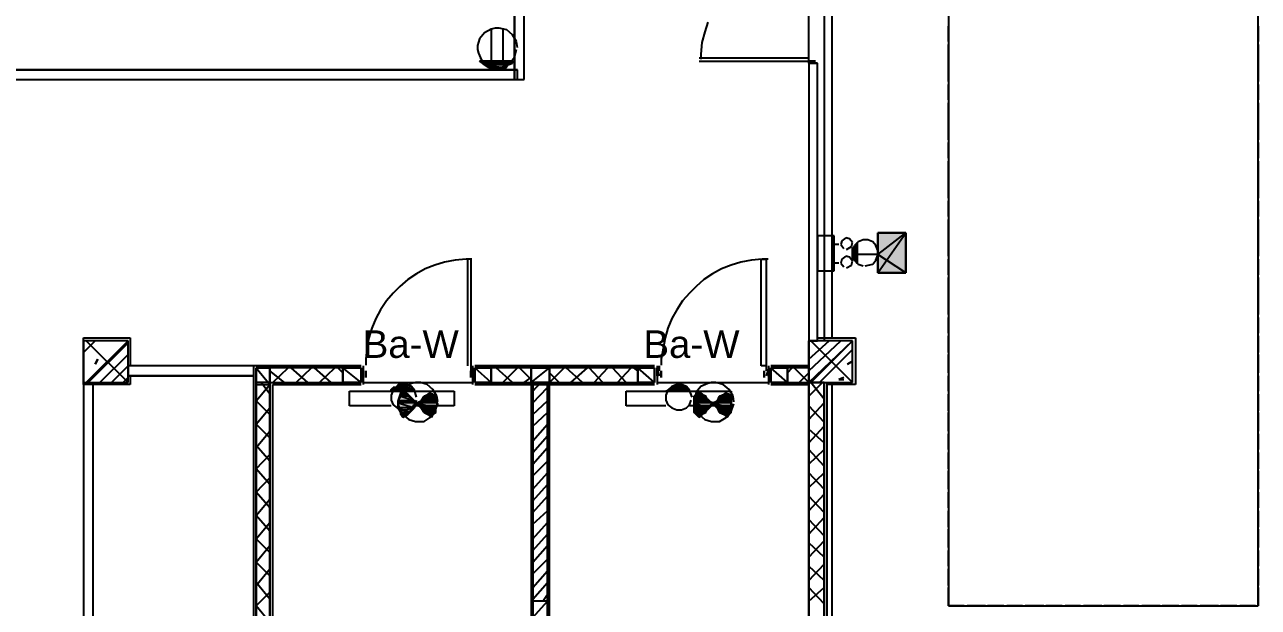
# Model space of a CAD drawing. Header units: millimetres. Extents: x 5 to 415, y 48 to 251.
# Drawn here: x 169.06 to 191.47, y 82.58 to 93.16 of the extents above; entities that cross this region are included whole.
import ezdxf

# ---------------------------------------------------------------- set-up
doc = ezdxf.new("R2010")
doc.units = ezdxf.units.MM
for name, color, linetype in [('H', 7, 'Continuous'), ('P', 7, 'Continuous'), ('T', 7, 'Continuous')]:
    doc.layers.add(name, color=color, linetype=linetype)

msp = doc.modelspace()

# ---------------------------------------------------------------- hatches: boundary and pattern name
at = {"layer": 'H', "linetype": 'Continuous'}
for points in [[(177.377, 92.463), (177.341, 92.498), (177.923, 92.498), (177.923, 92.463), (177.377, 92.463)], [(177.412, 92.41), (177.377, 92.463), (177.923, 92.463), (177.835, 92.41), (177.412, 92.41)], [(177.5, 92.375), (177.412, 92.41), (177.835, 92.41), (177.8, 92.375), (177.5, 92.375)], [(177.624, 92.34), (177.535, 92.375), (177.765, 92.375), (177.677, 92.34), (177.624, 92.34)], [(184.573, 88.653), (184.573, 89.376), (185.085, 89.376), (185.085, 88.653), (184.573, 88.653)], [(184.115, 88.9), (184.115, 89.112), (184.15, 89.112), (184.15, 88.865), (184.115, 88.9)], [(184.185, 88.812), (184.15, 88.865), (184.15, 89.112), (184.185, 89.165), (184.185, 88.812)], [(175.719, 86.536), (175.772, 86.572), (176.071, 86.572), (176.107, 86.536), (175.719, 86.536)], [(175.719, 86.483), (175.719, 86.536), (176.107, 86.536), (176.107, 86.483), (175.719, 86.483)], [(175.807, 86.572), (175.86, 86.607), (175.983, 86.607), (176.018, 86.572), (175.807, 86.572)], [(180.71, 86.483), (180.763, 86.536), (181.098, 86.536), (181.151, 86.483), (180.71, 86.483)], [(180.763, 86.536), (180.799, 86.572), (181.098, 86.572), (181.098, 86.536), (180.763, 86.536)], [(180.852, 86.572), (180.887, 86.607), (181.01, 86.607), (181.063, 86.572), (180.852, 86.572)], [(175.86, 86.325), (175.895, 86.395), (176.071, 86.395), (176.142, 86.325), (175.86, 86.325)], [(175.86, 86.272), (175.86, 86.325), (176.142, 86.325), (176.195, 86.272), (175.86, 86.272)], [(175.895, 86.448), (175.93, 86.483), (176.018, 86.448), (175.895, 86.448)], [(175.895, 86.395), (175.895, 86.448), (176.018, 86.448), (176.071, 86.395), (175.895, 86.395)], [(176.195, 86.272), (176.283, 86.325), (176.53, 86.325), (176.565, 86.272), (176.195, 86.272)], [(176.283, 86.325), (176.318, 86.395), (176.53, 86.395), (176.53, 86.325), (176.283, 86.325)], [(176.318, 86.395), (176.407, 86.448), (176.477, 86.448), (176.53, 86.395), (176.318, 86.395)], [(176.407, 86.448), (176.442, 86.483), (176.477, 86.448), (176.407, 86.448)], [(181.222, 86.395), (181.275, 86.448), (181.363, 86.448), (181.434, 86.395), (181.222, 86.395)], [(181.222, 86.325), (181.222, 86.395), (181.434, 86.395), (181.487, 86.325), (181.222, 86.325)], [(181.222, 86.272), (181.222, 86.325), (181.487, 86.325), (181.557, 86.272), (181.222, 86.272)], [(181.275, 86.448), (181.31, 86.483), (181.363, 86.448), (181.275, 86.448)], [(181.557, 86.272), (181.645, 86.325), (181.91, 86.325), (181.91, 86.272), (181.557, 86.272)], [(181.645, 86.325), (181.698, 86.395), (181.91, 86.395), (181.91, 86.325), (181.645, 86.325)], [(181.698, 86.395), (181.769, 86.448), (181.857, 86.448), (181.91, 86.395), (181.698, 86.395)], [(181.769, 86.448), (181.822, 86.483), (181.857, 86.448), (181.769, 86.448)], [(175.86, 86.201), (175.86, 86.272), (176.195, 86.272), (176.142, 86.201), (175.86, 86.201)], [(175.895, 86.113), (175.86, 86.201), (176.142, 86.201), (176.071, 86.113), (175.895, 86.113)], [(175.895, 86.06), (175.895, 86.113), (176.071, 86.113), (176.018, 86.06), (175.895, 86.06)], [(175.93, 86.025), (175.895, 86.06), (176.018, 86.06), (175.93, 86.025)], [(176.283, 86.201), (176.195, 86.272), (176.565, 86.272), (176.53, 86.201), (176.283, 86.201)], [(176.318, 86.113), (176.283, 86.201), (176.53, 86.201), (176.53, 86.113), (176.318, 86.113)], [(176.442, 86.025), (176.407, 86.06), (176.318, 86.113), (176.477, 86.06), (176.442, 86.025)], [(176.477, 86.06), (176.318, 86.113), (176.53, 86.113), (176.477, 86.06)], [(181.222, 86.201), (181.222, 86.272), (181.557, 86.272), (181.487, 86.201), (181.222, 86.201)], [(181.222, 86.113), (181.222, 86.201), (181.487, 86.201), (181.434, 86.113), (181.222, 86.113)], [(181.275, 86.06), (181.222, 86.113), (181.434, 86.113), (181.363, 86.06), (181.275, 86.06)], [(181.31, 86.025), (181.275, 86.06), (181.363, 86.06), (181.31, 86.025)], [(181.645, 86.201), (181.557, 86.272), (181.91, 86.272), (181.91, 86.201), (181.645, 86.201)], [(181.698, 86.113), (181.645, 86.201), (181.91, 86.201), (181.91, 86.113), (181.698, 86.113)], [(181.822, 86.025), (181.769, 86.06), (181.698, 86.113), (181.857, 86.06), (181.822, 86.025)], [(181.857, 86.06), (181.698, 86.113), (181.91, 86.113), (181.857, 86.06)]]:
    msp.add_hatch(color=256, dxfattribs=at).paths.add_polyline_path(points)

# ---------------------------------------------------------------- linework, layer by layer
at = {"layer": 'P'}
for points in [[(177.959, 103.258), (177.959, 92.163)], [(177.959, 92.163), (177.959, 103.258)], [(178.135, 92.163), (178.135, 103.293)], [(178.135, 92.163), (178.135, 103.258)], [(183.586, 101.477), (183.586, 87.418)], [(183.727, 87.471), (183.727, 101.441)], [(185.843, 99.836), (185.843, 82.603)], [(191.47, 82.603), (191.47, 99.836)], [(183.303, 92.463), (183.303, 96.485)], [(177.412, 93.01), (177.324, 92.904)], [(177.412, 93.01), (177.324, 92.904)], [(177.535, 93.08), (177.412, 93.01)], [(177.535, 93.08), (177.412, 93.01)], [(177.606, 93.098), (177.535, 93.08)], [(177.606, 93.098), (177.535, 93.08)], [(177.535, 93.063), (177.535, 92.498)], [(177.677, 93.098), (177.606, 93.098)], [(177.677, 93.098), (177.606, 93.098)], [(177.818, 93.063), (177.677, 93.098)], [(177.818, 93.063), (177.677, 93.098)], [(177.747, 93.063), (177.747, 92.498)], [(177.923, 92.975), (177.818, 93.063)], [(177.923, 92.975), (177.818, 93.063)], [(181.416, 93.028), (181.363, 92.833)], [(181.469, 93.204), (181.416, 93.028)], [(185.843, 92.922), (185.843, 93.133)], [(185.843, 92.851), (185.843, 93.063)], [(191.47, 93.133), (191.47, 92.922)], [(191.47, 93.063), (191.47, 92.851)], [(177.324, 92.904), (177.288, 92.781)], [(177.324, 92.904), (177.288, 92.781)], [(177.288, 92.781), (177.288, 92.71)], [(177.288, 92.781), (177.288, 92.71)], [(177.994, 92.851), (177.923, 92.975)], [(177.994, 92.851), (177.923, 92.975)], [(178.012, 92.745), (177.994, 92.851)], [(178.012, 92.745), (177.994, 92.851)], [(181.363, 92.833), (181.345, 92.622)], [(185.843, 92.551), (185.843, 92.798)], [(191.47, 92.798), (191.47, 92.551)], [(177.288, 92.71), (177.306, 92.639)], [(177.288, 92.71), (177.306, 92.639)], [(177.306, 92.639), (177.359, 92.516)], [(177.306, 92.639), (177.359, 92.516)], [(177.871, 92.463), (177.959, 92.569)], [(177.871, 92.463), (177.959, 92.569)], [(177.959, 92.569), (177.994, 92.71)], [(177.959, 92.569), (177.994, 92.71)], [(181.345, 92.622), (181.345, 92.534)], [(185.843, 92.463), (185.843, 92.71)], [(191.47, 92.71), (191.47, 92.463)], [(178.012, 92.34), (164.747, 92.34)], [(164.747, 92.34), (178.012, 92.34)], [(177.923, 92.498), (177.324, 92.498)], [(177.324, 92.498), (177.923, 92.463)], [(177.324, 92.498), (177.923, 92.463)], [(177.377, 92.463), (177.324, 92.498)], [(177.923, 92.498), (177.324, 92.498)], [(177.341, 92.551), (177.43, 92.445)], [(177.359, 92.516), (177.465, 92.428)], [(177.359, 92.516), (177.465, 92.428)], [(177.923, 92.463), (177.377, 92.463)], [(177.923, 92.463), (177.377, 92.463)], [(177.377, 92.463), (177.835, 92.428)], [(177.377, 92.463), (177.835, 92.428)], [(177.412, 92.428), (177.377, 92.463)], [(177.835, 92.428), (177.412, 92.428)], [(177.835, 92.428), (177.412, 92.428)], [(177.412, 92.428), (177.8, 92.375)], [(177.412, 92.428), (177.8, 92.375)], [(177.5, 92.375), (177.412, 92.428)], [(177.43, 92.445), (177.518, 92.41)], [(177.465, 92.428), (177.606, 92.375)], [(177.465, 92.428), (177.606, 92.375)], [(177.8, 92.375), (177.5, 92.375)], [(177.8, 92.375), (177.5, 92.375)], [(177.5, 92.375), (177.747, 92.375)], [(177.5, 92.375), (177.747, 92.375)], [(177.535, 92.375), (177.5, 92.375)], [(177.518, 92.41), (177.606, 92.375)], [(177.747, 92.375), (177.535, 92.375)], [(177.747, 92.375), (177.535, 92.375)], [(177.535, 92.375), (177.659, 92.34)], [(177.535, 92.375), (177.659, 92.34)], [(177.624, 92.34), (177.535, 92.375)], [(177.606, 92.375), (177.677, 92.375)], [(177.606, 92.375), (177.677, 92.375)], [(177.606, 92.375), (177.694, 92.375)], [(177.659, 92.34), (177.624, 92.34)], [(177.659, 92.34), (177.747, 92.375)], [(177.677, 92.375), (177.747, 92.393)], [(177.677, 92.375), (177.747, 92.393)], [(177.694, 92.375), (177.782, 92.41)], [(177.747, 92.393), (177.871, 92.463)], [(177.747, 92.393), (177.871, 92.463)], [(177.747, 92.375), (177.8, 92.375)], [(177.782, 92.41), (177.853, 92.445)], [(177.8, 92.375), (177.835, 92.428)], [(177.835, 92.428), (177.923, 92.463)], [(177.853, 92.445), (177.923, 92.516)], [(177.923, 92.463), (177.923, 92.498)], [(178.012, 92.163), (178.012, 92.34)], [(183.303, 92.551), (181.31, 92.551)], [(181.31, 92.498), (183.303, 92.498)], [(183.374, 92.498), (183.303, 92.498)], [(183.303, 92.463), (183.303, 87.418)], [(183.303, 92.463), (183.303, 87.418)], [(183.462, 92.463), (183.303, 92.463)], [(183.303, 92.463), (183.462, 92.463)], [(183.462, 92.463), (183.303, 92.463)], [(183.462, 92.463), (183.303, 92.463)], [(183.303, 92.463), (183.462, 92.463)], [(183.462, 92.463), (183.303, 92.463)], [(183.303, 92.463), (183.462, 92.463)], [(183.303, 92.463), (183.374, 92.463)], [(183.303, 92.463), (183.462, 92.463)], [(183.427, 92.498), (183.339, 92.498)], [(183.462, 87.418), (183.462, 92.463)], [(183.462, 87.418), (183.462, 92.463)], [(185.843, 92.216), (185.843, 92.463)], [(185.843, 92.128), (185.843, 92.375)], [(191.47, 92.463), (191.47, 92.216)], [(191.47, 92.375), (191.47, 92.128)], [(164.747, 92.163), (178.012, 92.163)], [(164.747, 92.163), (178.012, 92.163)], [(178.012, 92.163), (178.135, 92.163)], [(185.843, 91.863), (185.843, 92.075)], [(185.843, 91.793), (185.843, 92.004)], [(191.47, 92.075), (191.47, 91.863)], [(191.47, 92.004), (191.47, 91.793)], [(185.843, 91.493), (185.843, 91.74)], [(191.47, 91.74), (191.47, 91.493)], [(185.843, 91.405), (185.843, 91.652)], [(191.47, 91.652), (191.47, 91.405)], [(185.843, 91.158), (185.843, 91.405)], [(185.843, 91.07), (185.843, 91.317)], [(191.47, 91.405), (191.47, 91.158)], [(191.47, 91.317), (191.47, 91.07)], [(185.843, 90.805), (185.843, 91.017)], [(191.47, 91.017), (191.47, 90.805)], [(185.843, 90.734), (185.843, 90.946)], [(191.47, 90.946), (191.47, 90.734)], [(185.843, 90.435), (185.843, 90.682)], [(185.843, 90.346), (185.843, 90.593)], [(191.47, 90.682), (191.47, 90.435)], [(191.47, 90.593), (191.47, 90.346)], [(185.843, 90.099), (185.843, 90.346)], [(191.47, 90.346), (191.47, 90.099)], [(185.843, 90.011), (185.843, 90.258)], [(191.47, 90.258), (191.47, 90.011)], [(185.843, 89.747), (185.843, 89.958)], [(185.843, 89.676), (185.843, 89.888)], [(191.47, 89.958), (191.47, 89.747)], [(191.47, 89.888), (191.47, 89.676)], [(185.843, 89.376), (185.843, 89.623)], [(185.843, 89.288), (185.843, 89.535)], [(191.47, 89.623), (191.47, 89.376)], [(191.47, 89.535), (191.47, 89.288)], [(183.762, 89.323), (183.462, 89.323)], [(183.462, 89.323), (183.462, 88.688)], [(183.762, 88.688), (183.762, 89.323)], [(183.903, 89.235), (183.885, 89.165)], [(183.974, 89.288), (183.903, 89.235)], [(184.044, 89.27), (183.974, 89.288)], [(184.097, 89.2), (184.044, 89.27)], [(184.079, 89.129), (184.097, 89.2)], [(184.203, 89.218), (184.132, 89.147)], [(184.203, 89.218), (184.132, 89.147)], [(184.185, 88.829), (184.185, 89.2)], [(184.185, 89.2), (184.185, 88.829)], [(184.185, 89.2), (184.185, 88.829)], [(184.185, 89.165), (184.185, 89.2)], [(184.291, 89.253), (184.203, 89.218)], [(184.291, 89.253), (184.203, 89.218)], [(184.379, 89.253), (184.291, 89.253)], [(184.379, 89.253), (184.291, 89.253)], [(184.468, 89.218), (184.379, 89.253)], [(184.468, 89.218), (184.379, 89.253)], [(184.52, 89.147), (184.468, 89.218)], [(184.52, 89.147), (184.468, 89.218)], [(184.556, 89.376), (184.556, 88.653)], [(184.556, 88.653), (185.067, 89.376)], [(185.067, 89.376), (184.556, 89.376)], [(184.556, 88.653), (185.067, 89.376)], [(184.556, 88.653), (184.556, 89.376)], [(184.556, 89.376), (185.067, 89.376)], [(185.067, 89.376), (184.556, 89.376)], [(184.556, 89.376), (184.556, 88.653)], [(184.556, 88.988), (185.067, 89.376)], [(185.067, 89.376), (185.067, 88.653)], [(185.067, 89.376), (185.067, 88.653)], [(185.067, 89.376), (185.067, 88.653)], [(185.067, 88.653), (185.067, 89.376)], [(185.843, 89.041), (185.843, 89.288)], [(185.843, 88.953), (185.843, 89.2)], [(191.47, 89.288), (191.47, 89.041)], [(191.47, 89.2), (191.47, 88.953)], [(183.85, 89.165), (183.762, 89.165)], [(183.885, 89.165), (183.938, 89.094)], [(183.991, 89.076), (184.079, 89.129)], [(184.132, 89.147), (184.097, 89.059)], [(184.132, 89.147), (184.097, 89.059)], [(184.15, 89.112), (184.097, 88.9)], [(184.15, 89.112), (184.097, 88.9)], [(184.097, 88.9), (184.097, 89.112)], [(184.097, 89.112), (184.15, 89.112)], [(184.097, 88.9), (184.097, 89.112)], [(184.097, 89.112), (184.097, 88.953)], [(184.097, 89.112), (184.097, 88.953)], [(184.097, 89.076), (184.097, 89.112)], [(184.097, 88.953), (184.097, 89.076)], [(184.097, 88.953), (184.097, 89.076)], [(184.097, 89.076), (184.097, 88.988)], [(184.097, 89.076), (184.097, 88.988)], [(184.097, 89.041), (184.097, 89.076)], [(184.097, 89.059), (184.097, 88.971)], [(184.097, 89.059), (184.097, 88.971)], [(184.097, 88.988), (184.097, 89.041)], [(184.556, 88.988), (184.097, 88.988)], [(184.097, 88.988), (184.097, 88.953)], [(184.097, 88.971), (184.132, 88.882)], [(184.097, 88.971), (184.132, 88.882)], [(184.185, 89.165), (184.15, 88.865)], [(184.185, 89.165), (184.15, 88.865)], [(184.15, 89.112), (184.185, 89.165)], [(184.15, 88.865), (184.15, 89.112)], [(184.15, 88.865), (184.15, 89.112)], [(184.185, 88.829), (184.185, 89.165)], [(184.185, 88.829), (184.185, 89.165)], [(184.556, 89.059), (184.52, 89.147)], [(184.556, 89.059), (184.52, 89.147)], [(184.52, 88.882), (184.556, 88.971)], [(184.52, 88.882), (184.556, 88.971)], [(184.556, 88.971), (184.556, 89.059)], [(184.556, 88.971), (184.556, 89.059)], [(185.067, 88.653), (184.556, 88.988)], [(176.512, 88.794), (176.336, 88.724)], [(176.689, 88.847), (176.512, 88.794)], [(176.883, 88.882), (176.689, 88.847)], [(177.077, 88.9), (176.883, 88.882)], [(177.183, 88.9), (177.077, 88.9)], [(177.112, 86.96), (177.112, 88.9)], [(177.165, 88.9), (177.165, 86.96)], [(181.892, 88.794), (181.716, 88.724)], [(182.069, 88.847), (181.892, 88.794)], [(182.263, 88.882), (182.069, 88.847)], [(182.457, 88.9), (182.263, 88.882)], [(182.439, 86.96), (182.439, 88.9)], [(182.439, 88.9), (182.527, 88.9)], [(182.563, 88.9), (182.457, 88.9)], [(182.527, 88.9), (182.527, 86.96)], [(183.85, 88.829), (183.762, 88.829)], [(183.903, 88.9), (183.885, 88.829)], [(183.885, 88.829), (183.938, 88.759)], [(183.974, 88.953), (183.903, 88.9)], [(184.044, 88.935), (183.974, 88.953)], [(183.991, 88.741), (184.079, 88.794)], [(184.097, 88.865), (184.044, 88.935)], [(184.079, 88.794), (184.097, 88.865)], [(184.097, 88.953), (184.097, 88.9)], [(184.097, 88.9), (184.15, 88.865)], [(184.132, 88.882), (184.203, 88.812)], [(184.132, 88.882), (184.203, 88.812)], [(184.15, 88.865), (184.185, 88.829)], [(184.185, 88.829), (184.185, 88.829)], [(184.203, 88.812), (184.291, 88.777)], [(184.203, 88.812), (184.291, 88.777)], [(184.326, 88.777), (184.468, 88.812)], [(184.326, 88.777), (184.468, 88.812)], [(184.468, 88.812), (184.52, 88.882)], [(184.468, 88.812), (184.52, 88.882)], [(185.843, 88.688), (185.843, 88.9)], [(185.843, 88.618), (185.843, 88.829)], [(191.47, 88.9), (191.47, 88.688)], [(191.47, 88.829), (191.47, 88.618)], [(176.018, 88.53), (175.877, 88.406)], [(176.177, 88.635), (176.018, 88.53)], [(176.336, 88.724), (176.177, 88.635)], [(181.398, 88.53), (181.257, 88.406)], [(181.557, 88.635), (181.398, 88.53)], [(181.716, 88.724), (181.557, 88.635)], [(183.462, 88.688), (183.762, 88.688)], [(185.067, 88.653), (184.556, 88.653)], [(185.067, 88.653), (184.556, 88.653)], [(184.556, 88.653), (185.067, 88.653)], [(185.843, 88.318), (185.843, 88.565)], [(191.47, 88.565), (191.47, 88.318)], [(175.877, 88.406), (175.754, 88.283)], [(181.257, 88.406), (181.134, 88.283)], [(185.843, 88.23), (185.843, 88.477)], [(191.47, 88.477), (191.47, 88.23)], [(175.63, 88.142), (175.525, 87.983)], [(175.754, 88.283), (175.63, 88.142)], [(181.01, 88.142), (180.904, 87.983)], [(181.134, 88.283), (181.01, 88.142)], [(185.843, 87.983), (185.843, 88.23)], [(185.843, 87.895), (185.843, 88.142)], [(191.47, 88.23), (191.47, 87.983)], [(191.47, 88.142), (191.47, 87.895)], [(175.525, 87.983), (175.436, 87.824)], [(180.904, 87.983), (180.816, 87.824)], [(175.366, 87.648), (175.313, 87.471)], [(175.436, 87.824), (175.366, 87.648)], [(180.746, 87.648), (180.693, 87.471)], [(180.816, 87.824), (180.746, 87.648)], [(185.843, 87.63), (185.843, 87.842)], [(185.843, 87.559), (185.843, 87.771)], [(191.47, 87.842), (191.47, 87.63)], [(191.47, 87.771), (191.47, 87.559)], [(170.127, 86.625), (170.127, 87.471)], [(170.127, 87.471), (170.974, 87.471)], [(170.127, 87.207), (170.339, 87.418)], [(170.127, 87.418), (170.127, 86.66)], [(170.938, 87.418), (170.127, 87.418)], [(170.938, 86.66), (170.18, 87.418)], [(170.18, 86.66), (170.938, 87.418)], [(170.938, 86.66), (170.938, 87.418)], [(170.974, 87.471), (170.974, 86.96)], [(175.313, 87.471), (175.278, 87.277)], [(180.693, 87.471), (180.658, 87.277)], [(183.303, 86.96), (183.303, 87.418)], [(183.303, 87.083), (183.674, 87.418)], [(183.303, 86.872), (183.885, 87.418)], [(183.303, 86.66), (184.097, 87.418)], [(184.097, 87.418), (183.303, 87.418)], [(183.303, 87.418), (183.303, 86.66)], [(183.303, 87.418), (183.462, 87.418)], [(183.339, 87.418), (184.097, 86.66)], [(184.097, 87.418), (183.339, 86.66)], [(183.462, 87.471), (184.15, 87.471)], [(184.097, 86.66), (184.097, 87.418)], [(184.15, 87.471), (184.15, 86.625)], [(185.843, 87.26), (185.843, 87.507)], [(185.843, 87.207), (185.843, 87.418)], [(191.47, 87.507), (191.47, 87.26)], [(191.47, 87.418), (191.47, 87.207)], [(170.215, 86.66), (170.938, 87.383)], [(175.278, 87.277), (175.26, 87.083)], [(180.658, 87.277), (180.622, 87.083)], [(183.497, 86.66), (184.097, 87.26)], [(170.392, 87.083), (170.339, 86.995)], [(170.339, 86.995), (170.392, 87.083)], [(170.427, 86.66), (170.938, 87.171)], [(170.639, 86.66), (170.938, 86.96)], [(173.214, 86.96), (170.938, 86.96)], [(170.938, 86.96), (170.938, 86.783)], [(173.214, 86.96), (170.938, 86.96)], [(175.172, 86.96), (173.214, 86.96)], [(173.214, 86.96), (173.214, 86.625)], [(175.207, 86.96), (175.207, 86.625)], [(175.207, 86.96), (175.207, 86.872)], [(175.26, 87.083), (175.26, 86.977)], [(177.165, 86.96), (177.165, 86.872)], [(177.2, 86.625), (177.2, 86.96)], [(180.499, 86.96), (177.236, 86.96)], [(180.552, 86.96), (180.552, 86.625)], [(180.587, 86.96), (180.587, 86.872)], [(180.622, 87.083), (180.622, 86.977)], [(182.527, 86.96), (182.439, 86.96)], [(182.527, 86.96), (182.527, 86.872)], [(182.58, 86.625), (182.58, 86.96)], [(183.303, 86.96), (182.615, 86.96)], [(184.097, 87.048), (184.009, 86.995)], [(184.009, 86.995), (184.097, 87.048)], [(185.843, 86.924), (185.843, 87.171)], [(185.843, 86.836), (185.843, 87.083)], [(191.47, 87.171), (191.47, 86.924)], [(191.47, 87.083), (191.47, 86.836)], [(170.85, 86.66), (170.938, 86.748)], [(170.938, 86.783), (173.214, 86.783)], [(173.214, 86.783), (170.938, 86.783)], [(170.974, 86.783), (170.974, 86.625)], [(173.214, 86.924), (173.214, 82.215)], [(173.267, 82.215), (173.267, 86.924)], [(173.267, 86.924), (173.514, 86.924)], [(173.514, 86.924), (173.267, 86.924)], [(173.267, 86.924), (173.267, 86.625)], [(173.267, 86.924), (173.514, 86.625)], [(173.267, 86.924), (173.267, 86.625)], [(173.514, 86.924), (173.267, 86.924)], [(173.514, 86.924), (173.514, 86.625)], [(174.837, 86.924), (173.514, 86.924)], [(173.514, 86.625), (173.514, 86.924)], [(173.514, 86.66), (173.514, 86.924)], [(173.778, 86.66), (173.514, 86.872)], [(173.567, 86.66), (173.849, 86.924)], [(174.202, 86.66), (173.902, 86.924)], [(173.99, 86.66), (174.272, 86.924)], [(174.625, 86.66), (174.325, 86.924)], [(174.413, 86.66), (174.696, 86.924)], [(174.837, 86.836), (174.748, 86.924)], [(174.837, 86.66), (174.837, 86.924)], [(174.837, 86.924), (175.172, 86.924)], [(175.172, 86.66), (174.837, 86.924)], [(174.837, 86.924), (174.837, 86.66)], [(175.172, 86.924), (174.837, 86.924)], [(174.837, 86.924), (175.172, 86.924)], [(174.837, 86.66), (174.837, 86.924)], [(174.837, 86.66), (174.837, 86.924)], [(174.837, 86.924), (175.172, 86.924)], [(175.172, 86.924), (175.172, 86.66)], [(175.172, 86.66), (175.172, 86.924)], [(175.172, 86.66), (175.172, 86.924)], [(175.207, 86.783), (175.207, 86.924)], [(175.207, 86.924), (175.207, 86.783)], [(175.26, 86.872), (175.26, 86.748)], [(175.26, 86.748), (175.26, 86.872)], [(177.2, 86.924), (177.165, 86.783)], [(177.165, 86.872), (177.165, 86.748)], [(177.165, 86.748), (177.165, 86.872)], [(177.2, 86.783), (177.2, 86.924)], [(177.236, 86.924), (177.535, 86.924)], [(177.236, 86.66), (177.236, 86.924)], [(177.535, 86.66), (177.236, 86.924)], [(177.236, 86.924), (177.236, 86.66)], [(177.535, 86.924), (177.236, 86.924)], [(177.236, 86.924), (177.236, 86.66)], [(177.236, 86.924), (177.535, 86.924)], [(177.236, 86.924), (177.535, 86.924)], [(177.535, 86.924), (177.535, 86.66)], [(177.535, 86.66), (177.535, 86.924)], [(177.535, 86.924), (177.535, 86.66)], [(177.535, 86.924), (177.535, 86.66)], [(178.259, 86.924), (177.535, 86.924)], [(177.923, 86.66), (177.624, 86.924)], [(177.747, 86.66), (178.012, 86.924)], [(178.259, 86.713), (178.047, 86.924)], [(178.135, 86.66), (178.259, 86.748)], [(178.259, 86.924), (178.594, 86.924)], [(178.259, 86.66), (178.259, 86.924)], [(178.259, 86.924), (178.259, 86.66)], [(178.594, 86.924), (178.259, 86.924)], [(178.259, 86.66), (178.594, 86.924)], [(178.594, 86.924), (178.259, 86.924)], [(178.259, 86.924), (178.259, 86.66)], [(178.594, 86.66), (178.858, 86.924)], [(180.199, 86.924), (178.594, 86.924)], [(178.594, 86.924), (178.594, 86.66)], [(178.594, 86.66), (178.594, 86.924)], [(178.594, 86.66), (178.594, 86.924)], [(178.77, 86.66), (178.594, 86.836)], [(179.193, 86.66), (178.894, 86.924)], [(178.982, 86.66), (179.282, 86.924)], [(179.564, 86.66), (179.317, 86.924)], [(179.405, 86.66), (179.652, 86.924)], [(179.987, 86.66), (179.74, 86.924)], [(179.828, 86.66), (180.075, 86.924)], [(180.199, 86.872), (180.128, 86.924)], [(180.199, 86.66), (180.199, 86.924)], [(180.199, 86.924), (180.499, 86.924)], [(180.199, 86.66), (180.199, 86.924)], [(180.199, 86.924), (180.499, 86.924)], [(180.499, 86.66), (180.199, 86.924)], [(180.199, 86.924), (180.199, 86.66)], [(180.499, 86.924), (180.199, 86.924)], [(180.199, 86.924), (180.499, 86.924)], [(180.199, 86.66), (180.199, 86.924)], [(180.499, 86.924), (180.499, 86.66)], [(180.499, 86.66), (180.499, 86.924)], [(180.499, 86.66), (180.499, 86.924)], [(180.552, 86.783), (180.552, 86.924)], [(180.552, 86.924), (180.587, 86.783)], [(180.622, 86.872), (180.622, 86.748)], [(180.622, 86.748), (180.622, 86.872)], [(182.492, 86.872), (182.492, 86.748)], [(182.492, 86.748), (182.492, 86.872)], [(182.58, 86.924), (182.527, 86.783)], [(182.58, 86.783), (182.58, 86.924)], [(182.615, 86.924), (182.915, 86.924)], [(182.615, 86.924), (182.915, 86.924)], [(182.615, 86.66), (182.615, 86.924)], [(182.915, 86.66), (182.615, 86.924)], [(182.615, 86.924), (182.615, 86.66)], [(182.915, 86.924), (182.615, 86.924)], [(182.615, 86.924), (182.615, 86.66)], [(182.615, 86.924), (182.915, 86.924)], [(182.915, 86.836), (183.003, 86.924)], [(182.915, 86.924), (182.915, 86.66)], [(183.303, 86.924), (182.915, 86.924)], [(182.915, 86.924), (182.915, 86.66)], [(182.915, 86.66), (182.915, 86.924)], [(182.915, 86.924), (182.915, 86.66)], [(183.303, 86.66), (183.039, 86.924)], [(183.127, 86.66), (183.303, 86.836)], [(183.303, 86.66), (183.303, 86.924)], [(183.938, 86.748), (183.85, 86.713)], [(185.843, 86.572), (185.843, 86.783)], [(191.47, 86.783), (191.47, 86.572)], [(170.127, 86.66), (170.938, 86.66)], [(170.127, 86.625), (170.127, 80.01)], [(170.303, 86.625), (170.127, 86.625)], [(170.127, 86.625), (170.127, 80.01)], [(170.974, 86.625), (170.303, 86.625)], [(170.303, 80.01), (170.303, 86.625)], [(170.303, 80.01), (170.303, 86.625)], [(173.514, 86.66), (173.267, 86.66)], [(173.267, 86.66), (173.267, 82.215)], [(173.267, 86.325), (173.514, 86.625)], [(173.267, 86.625), (173.514, 86.625)], [(173.267, 86.625), (173.514, 86.625)], [(173.514, 86.448), (173.355, 86.66)], [(173.514, 82.215), (173.514, 86.66)], [(173.514, 86.66), (174.837, 86.66)], [(173.514, 86.625), (173.514, 72.178)], [(173.567, 72.178), (173.567, 86.625)], [(173.567, 86.625), (175.172, 86.625)], [(175.172, 86.66), (174.837, 86.66)], [(174.837, 86.66), (175.172, 86.66)], [(175.172, 86.66), (174.837, 86.66)], [(175.172, 86.66), (174.837, 86.66)], [(175.207, 86.66), (177.2, 86.66)], [(175.719, 86.536), (175.754, 86.572)], [(176.107, 86.536), (175.719, 86.536)], [(176.107, 86.536), (175.719, 86.536)], [(175.719, 86.536), (176.107, 86.501)], [(175.719, 86.536), (176.107, 86.501)], [(175.719, 86.501), (175.719, 86.536)], [(175.754, 86.519), (175.719, 86.431)], [(175.824, 86.589), (175.754, 86.519)], [(176.054, 86.572), (175.754, 86.572)], [(175.754, 86.572), (175.807, 86.572)], [(176.054, 86.572), (175.754, 86.572)], [(175.754, 86.572), (176.107, 86.536)], [(175.754, 86.572), (176.107, 86.536)], [(175.807, 86.572), (175.842, 86.625)], [(176.018, 86.572), (175.807, 86.572)], [(176.018, 86.572), (175.807, 86.572)], [(175.807, 86.572), (176.054, 86.572)], [(175.807, 86.572), (176.054, 86.572)], [(175.895, 86.625), (175.824, 86.589)], [(175.966, 86.625), (175.842, 86.625)], [(175.842, 86.625), (175.895, 86.625)], [(175.966, 86.625), (175.842, 86.625)], [(175.842, 86.625), (176.018, 86.572)], [(175.842, 86.625), (176.018, 86.572)], [(175.895, 86.625), (175.966, 86.625)], [(176.001, 86.625), (175.895, 86.625)], [(175.983, 86.589), (175.895, 86.483)], [(175.93, 86.625), (175.966, 86.625)], [(175.966, 86.625), (175.93, 86.625)], [(176.018, 86.572), (175.966, 86.625)], [(176.089, 86.642), (175.983, 86.589)], [(176.089, 86.589), (176.001, 86.625)], [(176.054, 86.572), (176.018, 86.572)], [(176.107, 86.536), (176.054, 86.572)], [(176.16, 86.66), (176.089, 86.642)], [(176.142, 86.519), (176.089, 86.589)], [(176.107, 86.501), (176.107, 86.536)], [(176.177, 86.395), (176.142, 86.519)], [(176.248, 86.66), (176.16, 86.66)], [(176.371, 86.625), (176.248, 86.66)], [(176.477, 86.536), (176.371, 86.625)], [(176.548, 86.413), (176.477, 86.536)], [(177.535, 86.66), (177.236, 86.66)], [(177.236, 86.66), (177.535, 86.66)], [(177.535, 86.66), (177.236, 86.66)], [(177.535, 86.66), (177.236, 86.66)], [(177.236, 86.625), (180.499, 86.625)], [(177.535, 86.66), (178.259, 86.66)], [(178.594, 86.66), (178.259, 86.66)], [(178.259, 86.66), (178.259, 76.835)], [(178.259, 86.66), (178.594, 86.66)], [(178.259, 86.66), (178.594, 86.66)], [(178.294, 82.691), (178.294, 86.66)], [(178.294, 86.501), (178.435, 86.66)], [(178.558, 86.66), (178.294, 86.66)], [(178.294, 86.66), (178.294, 82.691)], [(178.294, 86.289), (178.558, 86.572)], [(178.558, 86.66), (178.558, 82.691)], [(178.558, 82.691), (178.558, 86.66)], [(178.594, 86.66), (180.199, 86.66)], [(178.594, 79.851), (178.594, 86.66)], [(180.499, 86.66), (180.199, 86.66)], [(180.499, 86.66), (180.199, 86.66)], [(180.199, 86.66), (180.499, 86.66)], [(180.499, 86.66), (180.199, 86.66)], [(180.552, 86.66), (182.58, 86.66)], [(180.71, 86.501), (180.763, 86.536)], [(180.746, 86.519), (180.71, 86.431)], [(180.816, 86.589), (180.746, 86.519)], [(180.763, 86.536), (180.799, 86.572)], [(181.098, 86.536), (180.763, 86.536)], [(181.098, 86.536), (180.763, 86.536)], [(180.763, 86.536), (181.134, 86.501)], [(180.763, 86.536), (181.134, 86.501)], [(181.098, 86.572), (180.799, 86.572)], [(180.799, 86.572), (180.834, 86.572)], [(181.098, 86.572), (180.799, 86.572)], [(180.799, 86.572), (181.098, 86.536)], [(180.799, 86.572), (181.098, 86.536)], [(180.904, 86.625), (180.816, 86.589)], [(180.834, 86.572), (180.887, 86.625)], [(181.046, 86.572), (180.834, 86.572)], [(181.046, 86.572), (180.834, 86.572)], [(180.834, 86.572), (181.098, 86.572)], [(180.834, 86.572), (181.098, 86.572)], [(181.01, 86.625), (180.887, 86.625)], [(180.887, 86.625), (180.922, 86.625)], [(181.01, 86.625), (180.887, 86.625)], [(180.887, 86.625), (181.046, 86.572)], [(180.887, 86.625), (181.046, 86.572)], [(180.993, 86.625), (180.904, 86.625)], [(180.922, 86.625), (181.01, 86.625)], [(180.975, 86.625), (181.01, 86.625)], [(181.01, 86.625), (180.975, 86.625)], [(181.081, 86.589), (180.993, 86.625)], [(181.046, 86.572), (181.01, 86.625)], [(181.098, 86.572), (181.046, 86.572)], [(181.134, 86.519), (181.081, 86.589)], [(181.098, 86.536), (181.098, 86.572)], [(181.134, 86.501), (181.098, 86.536)], [(181.187, 86.395), (181.134, 86.519)], [(181.345, 86.589), (181.257, 86.483)], [(181.469, 86.642), (181.345, 86.589)], [(181.539, 86.66), (181.469, 86.642)], [(181.61, 86.66), (181.539, 86.66)], [(181.751, 86.625), (181.61, 86.66)], [(181.857, 86.536), (181.751, 86.625)], [(181.928, 86.413), (181.857, 86.536)], [(182.915, 86.66), (182.615, 86.66)], [(182.915, 86.66), (182.615, 86.66)], [(182.615, 86.66), (182.915, 86.66)], [(182.915, 86.66), (182.615, 86.66)], [(182.615, 86.625), (183.303, 86.625)], [(182.915, 86.66), (183.303, 86.66)], [(183.303, 86.66), (184.097, 86.66)], [(183.303, 72.178), (183.303, 86.66)], [(183.303, 86.66), (183.303, 80.063)], [(183.303, 86.413), (183.55, 86.66)], [(183.586, 86.66), (183.303, 86.66)], [(183.303, 86.66), (183.303, 82.215)], [(183.586, 86.36), (183.339, 86.66)], [(183.586, 86.66), (183.586, 82.215)], [(183.586, 82.215), (183.586, 86.66)], [(183.638, 82.215), (183.638, 86.66)], [(184.15, 86.625), (183.638, 86.625)], [(183.727, 72.231), (183.727, 86.625)], [(183.85, 86.713), (183.938, 86.713)], [(185.843, 86.501), (185.843, 86.713)], [(191.47, 86.713), (191.47, 86.501)], [(173.514, 86.078), (173.267, 86.325)], [(174.96, 86.237), (174.96, 86.501)], [(174.96, 86.501), (175.719, 86.501)], [(176.107, 86.501), (175.719, 86.501)], [(175.719, 86.501), (176.107, 86.501)], [(175.719, 86.431), (175.719, 86.342)], [(175.719, 86.342), (175.754, 86.254)], [(175.895, 86.483), (175.842, 86.342)], [(175.842, 86.325), (175.895, 86.413)], [(175.842, 86.342), (175.842, 86.272)], [(176.142, 86.325), (175.842, 86.325)], [(176.142, 86.325), (175.842, 86.325)], [(175.842, 86.325), (176.177, 86.289)], [(175.842, 86.325), (176.177, 86.289)], [(175.842, 86.289), (175.842, 86.325)], [(176.177, 86.289), (175.842, 86.289)], [(176.177, 86.289), (175.842, 86.289)], [(175.842, 86.289), (176.142, 86.201)], [(175.842, 86.289), (176.142, 86.201)], [(175.842, 86.201), (175.842, 86.289)], [(175.895, 86.448), (175.93, 86.501)], [(176.018, 86.448), (175.895, 86.448)], [(176.018, 86.448), (175.895, 86.448)], [(175.895, 86.448), (176.054, 86.413)], [(175.895, 86.448), (176.054, 86.413)], [(175.895, 86.413), (175.895, 86.448)], [(176.054, 86.413), (175.895, 86.413)], [(176.054, 86.413), (175.895, 86.413)], [(175.895, 86.413), (176.142, 86.325)], [(175.895, 86.413), (176.142, 86.325)], [(176.442, 86.025), (175.93, 86.501)], [(175.93, 86.025), (176.442, 86.501)], [(175.93, 86.501), (176.018, 86.448)], [(176.054, 86.413), (176.018, 86.448)], [(176.142, 86.325), (176.054, 86.413)], [(176.107, 86.501), (176.865, 86.501)], [(176.142, 86.254), (176.177, 86.342)], [(176.177, 86.289), (176.142, 86.325)], [(176.142, 86.201), (176.177, 86.289)], [(176.177, 86.289), (176.265, 86.325)], [(176.565, 86.289), (176.177, 86.289)], [(176.565, 86.289), (176.177, 86.289)], [(176.177, 86.289), (176.53, 86.201)], [(176.177, 86.289), (176.53, 86.201)], [(176.265, 86.201), (176.177, 86.289)], [(176.265, 86.325), (176.318, 86.413)], [(176.53, 86.325), (176.265, 86.325)], [(176.53, 86.325), (176.265, 86.325)], [(176.265, 86.325), (176.565, 86.289)], [(176.265, 86.325), (176.565, 86.289)], [(176.318, 86.413), (176.389, 86.448)], [(176.53, 86.413), (176.318, 86.413)], [(176.53, 86.413), (176.318, 86.413)], [(176.318, 86.413), (176.53, 86.325)], [(176.318, 86.413), (176.53, 86.325)], [(176.442, 86.501), (176.389, 86.448)], [(176.389, 86.448), (176.442, 86.501)], [(176.477, 86.448), (176.389, 86.448)], [(176.389, 86.448), (176.53, 86.413)], [(176.389, 86.448), (176.53, 86.413)], [(176.53, 86.413), (176.477, 86.448)], [(176.53, 86.325), (176.53, 86.413)], [(176.565, 86.289), (176.53, 86.325)], [(176.53, 86.201), (176.565, 86.289)], [(176.565, 86.307), (176.548, 86.413)], [(176.865, 86.501), (176.865, 86.237)], [(178.294, 86.078), (178.558, 86.325)], [(179.987, 86.237), (179.987, 86.501)], [(179.987, 86.501), (180.71, 86.501)], [(181.134, 86.501), (180.71, 86.501)], [(180.71, 86.501), (181.134, 86.501)], [(180.71, 86.431), (180.71, 86.342)], [(180.71, 86.342), (180.746, 86.254)], [(181.134, 86.501), (181.892, 86.501)], [(181.134, 86.254), (181.169, 86.342)], [(181.257, 86.483), (181.222, 86.342)], [(181.222, 86.413), (181.257, 86.448)], [(181.434, 86.413), (181.222, 86.413)], [(181.434, 86.413), (181.222, 86.413)], [(181.222, 86.413), (181.469, 86.325)], [(181.222, 86.413), (181.469, 86.325)], [(181.222, 86.325), (181.222, 86.413)], [(181.222, 86.342), (181.222, 86.272)], [(181.469, 86.325), (181.222, 86.325)], [(181.469, 86.325), (181.222, 86.325)], [(181.222, 86.325), (181.557, 86.289)], [(181.222, 86.325), (181.557, 86.289)], [(181.222, 86.289), (181.222, 86.325)], [(181.557, 86.289), (181.222, 86.289)], [(181.557, 86.289), (181.222, 86.289)], [(181.222, 86.289), (181.469, 86.201)], [(181.222, 86.289), (181.469, 86.201)], [(181.222, 86.201), (181.222, 86.289)], [(181.31, 86.501), (181.257, 86.448)], [(181.257, 86.448), (181.31, 86.501)], [(181.345, 86.448), (181.257, 86.448)], [(181.257, 86.448), (181.434, 86.413)], [(181.257, 86.448), (181.434, 86.413)], [(181.822, 86.025), (181.31, 86.501)], [(181.31, 86.025), (181.822, 86.501)], [(181.434, 86.413), (181.345, 86.448)], [(181.469, 86.325), (181.434, 86.413)], [(181.557, 86.289), (181.469, 86.325)], [(181.469, 86.201), (181.557, 86.289)], [(181.557, 86.289), (181.645, 86.325)], [(181.892, 86.289), (181.557, 86.289)], [(181.892, 86.289), (181.557, 86.289)], [(181.557, 86.289), (181.892, 86.201)], [(181.557, 86.289), (181.892, 86.201)], [(181.645, 86.201), (181.557, 86.289)], [(181.645, 86.325), (181.681, 86.413)], [(181.892, 86.325), (181.645, 86.325)], [(181.892, 86.325), (181.645, 86.325)], [(181.645, 86.325), (181.892, 86.289)], [(181.645, 86.325), (181.892, 86.289)], [(181.681, 86.413), (181.769, 86.448)], [(181.892, 86.413), (181.681, 86.413)], [(181.892, 86.413), (181.681, 86.413)], [(181.681, 86.413), (181.892, 86.325)], [(181.681, 86.413), (181.892, 86.325)], [(181.822, 86.501), (181.769, 86.448)], [(181.769, 86.448), (181.822, 86.501)], [(181.857, 86.448), (181.769, 86.448)], [(181.769, 86.448), (181.892, 86.413)], [(181.769, 86.448), (181.892, 86.413)], [(181.892, 86.413), (181.857, 86.448)], [(181.892, 86.501), (181.892, 86.237)], [(181.892, 86.325), (181.892, 86.413)], [(181.892, 86.289), (181.892, 86.325)], [(181.892, 86.201), (181.892, 86.289)], [(181.945, 86.307), (181.928, 86.413)], [(183.303, 85.99), (183.586, 86.289)], [(185.843, 86.201), (185.843, 86.448)], [(185.843, 86.148), (185.843, 86.36)], [(191.47, 86.448), (191.47, 86.201)], [(191.47, 86.36), (191.47, 86.148)], [(173.267, 85.901), (173.514, 86.201)], [(175.719, 86.237), (174.96, 86.237)], [(175.754, 86.254), (175.824, 86.201)], [(175.824, 86.201), (175.895, 86.166)], [(175.842, 86.272), (175.86, 86.201)], [(176.142, 86.201), (175.842, 86.201)], [(176.142, 86.201), (175.842, 86.201)], [(175.842, 86.201), (176.054, 86.113)], [(175.842, 86.201), (176.054, 86.113)], [(175.895, 86.113), (175.842, 86.201)], [(175.86, 86.201), (175.93, 86.078)], [(175.895, 86.166), (176.001, 86.166)], [(176.054, 86.113), (175.895, 86.113)], [(176.054, 86.113), (175.895, 86.113)], [(175.895, 86.113), (176.018, 86.078)], [(175.895, 86.113), (176.018, 86.078)], [(175.895, 86.078), (175.895, 86.113)], [(175.895, 86.078), (176.018, 86.078)], [(175.93, 86.025), (175.895, 86.078)], [(176.018, 86.078), (175.895, 86.078)], [(175.93, 86.078), (176.036, 85.99)], [(176.018, 86.078), (175.93, 86.025)], [(176.001, 86.166), (176.089, 86.201)], [(176.018, 86.078), (176.054, 86.113)], [(176.054, 86.113), (176.142, 86.201)], [(176.089, 86.201), (176.142, 86.254)], [(176.865, 86.237), (176.107, 86.237)], [(176.53, 86.201), (176.265, 86.201)], [(176.53, 86.201), (176.265, 86.201)], [(176.265, 86.201), (176.53, 86.113)], [(176.265, 86.201), (176.53, 86.113)], [(176.318, 86.113), (176.265, 86.201)], [(176.53, 86.113), (176.318, 86.113)], [(176.318, 86.113), (176.389, 86.078)], [(176.477, 86.078), (176.318, 86.113)], [(176.318, 86.113), (176.53, 86.113)], [(176.477, 86.078), (176.318, 86.113)], [(176.389, 86.078), (176.477, 86.078)], [(176.389, 86.078), (176.477, 86.078)], [(176.442, 86.025), (176.389, 86.078)], [(176.424, 86.025), (176.512, 86.131)], [(176.477, 86.078), (176.442, 86.025)], [(176.53, 86.113), (176.477, 86.078)], [(176.512, 86.131), (176.565, 86.272)], [(176.53, 86.113), (176.53, 86.201)], [(178.294, 85.866), (178.558, 86.113)], [(180.71, 86.237), (179.987, 86.237)], [(180.746, 86.254), (180.816, 86.201)], [(180.816, 86.201), (180.904, 86.166)], [(180.904, 86.166), (180.993, 86.166)], [(180.993, 86.166), (181.081, 86.201)], [(181.081, 86.201), (181.134, 86.254)], [(181.892, 86.237), (181.134, 86.237)], [(181.222, 86.272), (181.24, 86.201)], [(181.469, 86.201), (181.222, 86.201)], [(181.469, 86.201), (181.222, 86.201)], [(181.222, 86.201), (181.434, 86.113)], [(181.222, 86.201), (181.434, 86.113)], [(181.222, 86.113), (181.222, 86.201)], [(181.434, 86.113), (181.222, 86.113)], [(181.434, 86.113), (181.222, 86.113)], [(181.222, 86.113), (181.345, 86.078)], [(181.222, 86.113), (181.345, 86.078)], [(181.257, 86.078), (181.222, 86.113)], [(181.24, 86.201), (181.31, 86.078)], [(181.257, 86.078), (181.345, 86.078)], [(181.31, 86.025), (181.257, 86.078)], [(181.345, 86.078), (181.257, 86.078)], [(181.31, 86.078), (181.416, 85.99)], [(181.345, 86.078), (181.31, 86.025)], [(181.345, 86.078), (181.434, 86.113)], [(181.434, 86.113), (181.469, 86.201)], [(181.892, 86.201), (181.645, 86.201)], [(181.892, 86.201), (181.645, 86.201)], [(181.645, 86.201), (181.892, 86.113)], [(181.645, 86.201), (181.892, 86.113)], [(181.681, 86.113), (181.645, 86.201)], [(181.892, 86.113), (181.681, 86.113)], [(181.681, 86.113), (181.769, 86.078)], [(181.857, 86.078), (181.681, 86.113)], [(181.681, 86.113), (181.892, 86.113)], [(181.857, 86.078), (181.681, 86.113)], [(181.769, 86.078), (181.857, 86.078)], [(181.769, 86.078), (181.857, 86.078)], [(181.822, 86.025), (181.769, 86.078)], [(181.804, 86.025), (181.892, 86.131)], [(181.857, 86.078), (181.822, 86.025)], [(181.892, 86.113), (181.857, 86.078)], [(181.892, 86.131), (181.945, 86.272)], [(181.892, 86.113), (181.892, 86.201)], [(183.586, 85.937), (183.303, 86.237)], [(185.843, 85.866), (185.843, 86.113)], [(191.47, 86.113), (191.47, 85.866)], [(173.514, 85.654), (173.267, 85.901)], [(176.036, 85.99), (176.16, 85.954)], [(176.16, 85.954), (176.248, 85.954)], [(176.248, 85.954), (176.318, 85.954)], [(176.318, 85.954), (176.424, 86.025)], [(178.294, 85.602), (178.558, 85.901)], [(181.416, 85.99), (181.539, 85.954)], [(181.539, 85.954), (181.61, 85.954)], [(181.61, 85.954), (181.681, 85.954)], [(181.681, 85.954), (181.804, 86.025)], [(183.303, 85.566), (183.586, 85.866)], [(185.843, 85.778), (185.843, 86.025)], [(191.47, 86.025), (191.47, 85.778)], [(173.267, 85.478), (173.514, 85.778)], [(178.294, 85.39), (178.558, 85.69)], [(183.586, 85.566), (183.303, 85.813)], [(185.843, 85.513), (185.843, 85.725)], [(185.843, 85.443), (185.843, 85.654)], [(191.47, 85.725), (191.47, 85.513)], [(191.47, 85.654), (191.47, 85.443)], [(173.514, 85.231), (173.267, 85.513)], [(178.294, 85.178), (178.558, 85.478)], [(183.303, 85.178), (183.586, 85.443)], [(183.586, 85.143), (183.303, 85.443)], [(185.843, 85.143), (185.843, 85.39)], [(191.47, 85.39), (191.47, 85.143)], [(173.267, 85.09), (173.514, 85.355)], [(178.294, 84.967), (178.558, 85.231)], [(185.843, 85.09), (185.843, 85.302)], [(191.47, 85.302), (191.47, 85.09)], [(173.514, 84.808), (173.267, 85.09)], [(178.294, 84.72), (178.558, 85.019)], [(183.303, 84.755), (183.586, 85.019)], [(183.586, 84.72), (183.303, 85.019)], [(185.843, 84.808), (185.843, 85.055)], [(185.843, 84.72), (185.843, 84.967)], [(191.47, 85.055), (191.47, 84.808)], [(191.47, 84.967), (191.47, 84.72)], [(173.267, 84.667), (173.514, 84.931)], [(178.294, 84.508), (178.558, 84.808)], [(173.514, 84.384), (173.267, 84.667)], [(173.267, 84.243), (173.514, 84.543)], [(178.294, 84.296), (178.558, 84.596)], [(183.303, 84.332), (183.586, 84.631)], [(183.586, 84.296), (183.303, 84.596)], [(185.843, 84.455), (185.843, 84.667)], [(185.843, 84.384), (185.843, 84.596)], [(191.47, 84.667), (191.47, 84.455)], [(191.47, 84.596), (191.47, 84.384)], [(178.294, 84.085), (178.558, 84.332)], [(185.843, 84.085), (185.843, 84.332)], [(191.47, 84.332), (191.47, 84.085)], [(173.514, 83.961), (173.267, 84.243)], [(173.267, 83.82), (173.514, 84.12)], [(178.294, 83.82), (178.558, 84.12)], [(183.303, 83.908), (183.586, 84.208)], [(183.586, 83.873), (183.303, 84.173)], [(185.843, 84.032), (185.843, 84.243)], [(191.47, 84.243), (191.47, 84.032)], [(173.514, 83.573), (173.267, 83.82)], [(178.294, 83.608), (178.558, 83.908)], [(185.843, 83.749), (185.843, 83.996)], [(185.843, 83.661), (185.843, 83.908)], [(191.47, 83.996), (191.47, 83.749)], [(191.47, 83.908), (191.47, 83.661)], [(173.267, 83.397), (173.514, 83.697)], [(178.294, 83.397), (178.558, 83.697)], [(183.303, 83.485), (183.586, 83.785)], [(183.586, 83.485), (183.303, 83.749)], [(185.843, 83.397), (185.843, 83.608)], [(191.47, 83.608), (191.47, 83.397)], [(173.514, 83.15), (173.267, 83.397)], [(178.294, 83.185), (178.558, 83.45)], [(185.843, 83.326), (185.843, 83.538)], [(191.47, 83.538), (191.47, 83.326)], [(173.267, 82.973), (173.514, 83.273)], [(178.294, 82.938), (178.558, 83.238)], [(183.303, 83.062), (183.586, 83.361)], [(183.586, 83.062), (183.303, 83.326)], [(185.843, 83.026), (185.843, 83.273)], [(185.843, 82.973), (185.843, 83.185)], [(191.47, 83.273), (191.47, 83.026)], [(191.47, 83.185), (191.47, 82.973)], [(173.514, 82.726), (173.267, 83.026)], [(178.294, 82.726), (178.558, 83.026)], [(183.303, 82.691), (183.586, 82.938)], [(183.586, 82.638), (183.303, 82.938)], [(185.843, 82.691), (185.843, 82.938)], [(191.47, 82.938), (191.47, 82.691)], [(173.267, 82.603), (173.514, 82.85)], [(178.47, 82.691), (178.558, 82.815)], [(185.843, 82.603), (185.843, 82.85)], [(191.47, 82.85), (191.47, 82.603)], [(173.514, 82.303), (173.267, 82.603)], [(178.294, 82.391), (178.558, 82.691)], [(178.558, 82.691), (178.294, 82.691)], [(178.294, 82.691), (178.294, 82.391)], [(178.558, 82.391), (178.558, 82.691)], [(185.843, 82.603), (191.47, 82.603)], [(186.09, 82.603), (185.843, 82.603)], [(186.126, 82.603), (185.914, 82.603)], [(186.425, 82.603), (186.178, 82.603)], [(186.514, 82.603), (186.267, 82.603)], [(186.761, 82.603), (186.549, 82.603)], [(186.849, 82.603), (186.637, 82.603)], [(187.149, 82.603), (186.902, 82.603)], [(187.184, 82.603), (186.972, 82.603)], [(187.484, 82.603), (187.237, 82.603)], [(187.572, 82.603), (187.325, 82.603)], [(187.819, 82.603), (187.607, 82.603)], [(187.907, 82.603), (187.695, 82.603)], [(188.207, 82.603), (187.96, 82.603)], [(188.242, 82.603), (188.031, 82.603)], [(188.542, 82.603), (188.295, 82.603)], [(188.63, 82.603), (188.383, 82.603)], [(188.877, 82.603), (188.666, 82.603)], [(188.965, 82.603), (188.754, 82.603)], [(189.265, 82.603), (189.018, 82.603)], [(189.301, 82.603), (189.089, 82.603)], [(189.6, 82.603), (189.353, 82.603)], [(189.689, 82.603), (189.442, 82.603)], [(189.936, 82.603), (189.724, 82.603)], [(190.024, 82.603), (189.812, 82.603)], [(190.324, 82.603), (190.077, 82.603)], [(190.359, 82.603), (190.147, 82.603)], [(190.659, 82.603), (190.412, 82.603)], [(190.747, 82.603), (190.5, 82.603)], [(190.994, 82.603), (190.782, 82.603)], [(191.082, 82.603), (190.87, 82.603)], [(191.382, 82.603), (191.135, 82.603)], [(191.417, 82.603), (191.206, 82.603)]]:
    msp.add_lwpolyline(points, dxfattribs=at)

# ---------------------------------------------------------------- texts
at = {"layer": 'T', "char_height": 0.5, "attachment_point": 7}
for insert in [(175.2, 87.1), (180.3, 87.1)]:
    msp.add_mtext('{\\fArial|b0|i0|c0|p18;Ba-W}', dxfattribs=dict(at, insert=insert))

doc.saveas('drawing.dxf')
